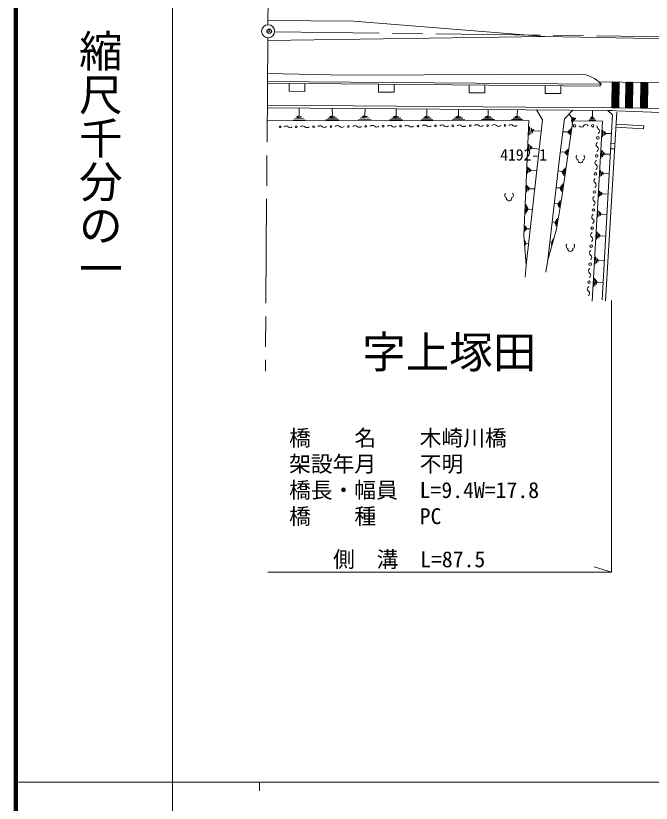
# Model space of a CAD drawing. Units: millimetres, scale not verified. Extents: x 40000 to 680000, y 20000 to 380000.
# Drawn here: x 40000 to 113008, y 202584 to 293047 of the extents above; entities that cross this region are included whole.
import ezdxf
from ezdxf.enums import TextEntityAlignment as Align

# ---------------------------------------------------------------- set-up
doc = ezdxf.new("R2010")
doc.units = ezdxf.units.MM
doc.header["$LTSCALE"] = 1000
doc.header["$PDMODE"] = 32
doc.header["$PDSIZE"] = 500
doc.linetypes.add('CHAIN', pattern=[18.5, 12, -1.5, 3.5, -1.5])
for name, color, linetype, lineweight in [('M-BGD', 7, 'Continuous', 13), ('M-BMK', 2, 'CHAIN', 13), ('M-BMK-SRVR', 3, 'Continuous', 13), ('M-STR-HTXT', 7, 'Continuous', 13), ('M-TTL', 2, 'Continuous', 140), ('M-TTL-BAND', 7, 'Continuous', 13)]:
    doc.layers.add(name, color=color, linetype=linetype, lineweight=lineweight)
doc.layers.add('M-BGD-HTXT', color=7, linetype='Continuous')
doc.layers.add('M-OTRS', color=6, linetype='Continuous')
doc.styles.add('ＭＳ ゴシック', font='')
doc.styles.get('ＭＳ ゴシック').set_extended_font_data('MS Gothic')

msp = doc.modelspace()

# ---------------------------------------------------------------- linework, layer by layer
at = {"layer": 'M-BGD'}
for p, q in [((68974, 292511), (78813, 292441)), ((78813, 292441), (100772, 290659)), ((100772, 290659), (68954, 290210)), ((115331, 290388), (100772, 290659)), ((68927, 286403), (77972, 286234)), ((77972, 286234), (104785, 286342)), ((68918, 285290), (107133, 284976)), ((68920, 285490), (107134, 285176)), ((71419, 285269), (71412, 284370)), ((73219, 285255), (73212, 284355)), ((81675, 285185), (81667, 284285)), ((83475, 285170), (83467, 284270)), ((92097, 285100), (92090, 284200)), ((93897, 285085), (93890, 284185)), ((100840, 285028), (100833, 284128)), ((102640, 285013), (102633, 284113)), ((106965, 285458), (116108, 285339)), ((107134, 285176), (107133, 284976)), ((108475, 282466), (108514, 285438)), ((108498, 284227), (109309, 285038)), ((108500, 284370), (109310, 285181)), ((108502, 284514), (109312, 285324)), ((108503, 284657), (109275, 285428)), ((108505, 284800), (109135, 285430)), ((108507, 284943), (108995, 285432)), ((108509, 285087), (108856, 285434)), ((109299, 284273), (108509, 285063)), ((108511, 285230), (108716, 285435)), ((109300, 284413), (108511, 285202)), ((109302, 284552), (108512, 285342)), ((108513, 285373), (108577, 285437)), ((109304, 284692), (108558, 285437)), ((109306, 284831), (108702, 285436)), ((109308, 284971), (108845, 285434)), ((109309, 285111), (108988, 285432)), ((109311, 285250), (109132, 285430)), ((109275, 282458), (109314, 285428)), ((109313, 285390), (109275, 285428)), ((110047, 282451), (110086, 285417)), ((110070, 284212), (110881, 285023)), ((110072, 284355), (110883, 285166)), ((110074, 284499), (110885, 285309)), ((110076, 284642), (110841, 285408)), ((110078, 284785), (110702, 285409)), ((110080, 284928), (110562, 285411)), ((110081, 285072), (110423, 285413)), ((110871, 284258), (110081, 285048)), ((110083, 285215), (110283, 285415)), ((110873, 284398), (110083, 285187)), ((110085, 285358), (110144, 285417)), ((110874, 284537), (110085, 285327)), ((110876, 284677), (110136, 285417)), ((110878, 284816), (110280, 285415)), ((110880, 284956), (110423, 285413)), ((110882, 285096), (110566, 285411)), ((110884, 285235), (110710, 285409)), ((110847, 282443), (110886, 285407)), ((110885, 285375), (110853, 285407)), ((111772, 282434), (111811, 285395)), ((111795, 284195), (112605, 285006)), ((111797, 284339), (112607, 285149)), ((111799, 284482), (112609, 285293)), ((111800, 284625), (112560, 285385)), ((111802, 284769), (112421, 285387)), ((111804, 284912), (112281, 285389)), ((111806, 285055), (112141, 285391)), ((112595, 284242), (111806, 285031)), ((111808, 285199), (112002, 285392)), ((112597, 284381), (111808, 285171)), ((112599, 284521), (111809, 285310)), ((111810, 285342), (111862, 285394)), ((112601, 284660), (111867, 285394)), ((112603, 284800), (112010, 285392)), ((112605, 284940), (112154, 285390)), ((112606, 285079), (112297, 285388)), ((112608, 285219), (112440, 285387)), ((112572, 282427), (112610, 285384)), ((112610, 285358), (112584, 285385)), ((73212, 284355), (71412, 284370)), ((83467, 284270), (81667, 284285)), ((93890, 284185), (92090, 284200)), ((102633, 284113), (100833, 284128)), ((108487, 283367), (109297, 284178)), ((108488, 283510), (109299, 284321)), ((108490, 283654), (109301, 284464)), ((108492, 283797), (109303, 284608)), ((108494, 283940), (109305, 284751)), ((108496, 284084), (109307, 284894)), ((109286, 283296), (108496, 284086)), ((109288, 283435), (108498, 284225)), ((109289, 283575), (108500, 284365)), ((109291, 283715), (108501, 284504)), ((109293, 283854), (108503, 284644)), ((109295, 283994), (108505, 284784)), ((109297, 284133), (108507, 284923)), ((110059, 283352), (110870, 284163)), ((110061, 283495), (110871, 284306)), ((110063, 283639), (110873, 284449)), ((110065, 283782), (110875, 284593)), ((110066, 283925), (110877, 284736)), ((110068, 284069), (110879, 284879)), ((110858, 283281), (110068, 284071)), ((110860, 283420), (110070, 284210)), ((110862, 283560), (110072, 284350)), ((110864, 283700), (110074, 284489)), ((110865, 283839), (110076, 284629)), ((110867, 283979), (110077, 284769)), ((110869, 284118), (110079, 284908)), ((111784, 283336), (112594, 284146)), ((111785, 283479), (112596, 284290)), ((111787, 283622), (112598, 284433)), ((111789, 283766), (112600, 284576)), ((111791, 283909), (112602, 284720)), ((111793, 284052), (112604, 284863)), ((112585, 283404), (111795, 284194)), ((112586, 283544), (111797, 284333)), ((112588, 283683), (111798, 284473)), ((112590, 283823), (111800, 284612)), ((112592, 283962), (111802, 284752)), ((112594, 284102), (111804, 284892)), ((108475, 282507), (109286, 283318)), ((108477, 282651), (109288, 283461)), ((108479, 282794), (109290, 283605)), ((108481, 282937), (109292, 283748)), ((108483, 283081), (109294, 283891)), ((108485, 283224), (109295, 284035)), ((109275, 282458), (108485, 283248)), ((109277, 282598), (108487, 283388)), ((109278, 282737), (108489, 283527)), ((109280, 282877), (108491, 283667)), ((109282, 283017), (108492, 283806)), ((109284, 283156), (108494, 283946)), ((108574, 282465), (109284, 283175)), ((110048, 282492), (110858, 283303)), ((110050, 282636), (110860, 283446)), ((110051, 282779), (110862, 283590)), ((110053, 282922), (110864, 283733)), ((110055, 283066), (110866, 283876)), ((110057, 283209), (110868, 284020)), ((110847, 282443), (110057, 283233)), ((110849, 282583), (110059, 283373)), ((110851, 282722), (110061, 283512)), ((110853, 282862), (110063, 283652)), ((110854, 283002), (110065, 283791)), ((110856, 283141), (110066, 283931)), ((110147, 282450), (110856, 283160)), ((111772, 282476), (112583, 283287)), ((111774, 282619), (112585, 283430)), ((111776, 282762), (112587, 283573)), ((111778, 282906), (112589, 283716)), ((111780, 283049), (112590, 283860)), ((111782, 283192), (112592, 284003)), ((112572, 282427), (111782, 283217)), ((112574, 282566), (111784, 283356)), ((112575, 282706), (111786, 283496)), ((112577, 282846), (111787, 283635)), ((112579, 282985), (111789, 283775)), ((112581, 283125), (111791, 283915)), ((112583, 283264), (111793, 284054)), ((68898, 282464), (108532, 282165)), ((68900, 282764), (108535, 282465)), ((72568, 281578), (72568, 282436)), ((76372, 281571), (76366, 282408)), ((80108, 281588), (80126, 282379)), ((83692, 281558), (83692, 282352)), ((87232, 281552), (87238, 282326)), ((90856, 281546), (90862, 282298)), ((94261, 281540), (94273, 282273)), ((97602, 281534), (97626, 282247)), ((108561, 282465), (108476, 282550)), ((108704, 282464), (108478, 282690)), ((108846, 282462), (108480, 282829)), ((108989, 282461), (108481, 282969)), ((109132, 282460), (108483, 283108)), ((108535, 282465), (116493, 282389)), ((108714, 282464), (109282, 283031)), ((108855, 282462), (109280, 282888)), ((108995, 282461), (109279, 282745)), ((109135, 282460), (109277, 282602)), ((110133, 282450), (110048, 282535)), ((110276, 282449), (110050, 282675)), ((110419, 282447), (110052, 282814)), ((110562, 282446), (110054, 282954)), ((110704, 282445), (110056, 283093)), ((110287, 282449), (110855, 283016)), ((110427, 282447), (110853, 282873)), ((110567, 282446), (110851, 282730)), ((110707, 282445), (110849, 282587)), ((111858, 282434), (111773, 282519)), ((112001, 282432), (111775, 282658)), ((112143, 282431), (111777, 282798)), ((112286, 282430), (111778, 282937)), ((112429, 282428), (111780, 283077)), ((111871, 282433), (112581, 283143)), ((112011, 282432), (112579, 283000)), ((112151, 282431), (112577, 282857)), ((112292, 282429), (112575, 282713)), ((112432, 282428), (112574, 282570)), ((72075, 281261), (72864, 281452)), ((72272, 281451), (72568, 281578)), ((72864, 281452), (72272, 281451)), ((75838, 281263), (76695, 281449)), ((76051, 281448), (76372, 281571)), ((76695, 281449), (76051, 281448)), ((79582, 281281), (80414, 281484)), ((79794, 281461), (80108, 281588)), ((80414, 281484), (79794, 281461)), ((83150, 281268), (84016, 281443)), ((83367, 281442), (83692, 281558)), ((84016, 281443), (83367, 281442)), ((86752, 281270), (87518, 281440)), ((86944, 281439), (87232, 281552)), ((87518, 281440), (86944, 281439)), ((90337, 281273), (91165, 281437)), ((90545, 281436), (90856, 281546)), ((91165, 281437), (90545, 281436)), ((93734, 281275), (94572, 281435)), ((93946, 281433), (94261, 281540)), ((94572, 281435), (93946, 281433)), ((97129, 281277), (97876, 281432)), ((97320, 281431), (97602, 281534)), ((97876, 281432), (97320, 281431)), ((100526, 281106), (99832, 282231)), ((103030, 281191), (103998, 282200)), ((103902, 281306), (103561, 281744)), ((103834, 280985), (104056, 281347)), ((104056, 281347), (103839, 281144)), ((105962, 281203), (106415, 281355)), ((106079, 281358), (106251, 281460)), ((106415, 281355), (106079, 281358)), ((106251, 281460), (106274, 282182)), ((107368, 260404), (108566, 281666)), ((107738, 260301), (109053, 281969)), ((108566, 281666), (108038, 282169)), ((108038, 282169), (116984, 281811)), ((68887, 280965), (98953, 281027)), ((73257, 281074), (71878, 281071)), ((73061, 281263), (72075, 281261)), ((77127, 281082), (75625, 281079)), ((76911, 281265), (75838, 281263)), ((80817, 281153), (79370, 281101)), ((80615, 281319), (79582, 281281)), ((84449, 281097), (82934, 281094)), ((84233, 281270), (83150, 281268)), ((87897, 281104), (86559, 281101)), ((87708, 281272), (86752, 281270)), ((91576, 281112), (90128, 281109)), ((91370, 281275), (90337, 281273)), ((94983, 281119), (93523, 281116)), ((94778, 281277), (93734, 281275)), ((98235, 281126), (96937, 281123)), ((98056, 281279), (97129, 281277)), ((98953, 281027), (98377, 267848)), ((98624, 264409), (100526, 281106)), ((102454, 276686), (103030, 281191)), ((102721, 272221), (103999, 280961)), ((104338, 281300), (103830, 280826)), ((104197, 281323), (103834, 280985)), ((103839, 281144), (103902, 281306)), ((103999, 280961), (107413, 280937)), ((106627, 281042), (105845, 281048)), ((106521, 281199), (105962, 281203)), ((107413, 280937), (106218, 260261)), ((112150, 280416), (108971, 280609)), ((98978, 279323), (99021, 280308)), ((99176, 279463), (99207, 280166)), ((99207, 280166), (99374, 279603)), ((99374, 279603), (99392, 280025)), ((99392, 280025), (99511, 279813)), ((99511, 279813), (100377, 279804)), ((103406, 279712), (102839, 279695)), ((103462, 279565), (103406, 279712)), ((103506, 279869), (103462, 279565)), ((103564, 279471), (103506, 279869)), ((103638, 279978), (103564, 279471)), ((103770, 280088), (103666, 279377)), ((107409, 279136), (107453, 279905)), ((107553, 279249), (107584, 279798)), ((107584, 279798), (107696, 279362)), ((107696, 279362), (107715, 279691)), ((107715, 279691), (107797, 279529)), ((107797, 279529), (108446, 279536)), ((112129, 280066), (108949, 280259)), ((112129, 280066), (112150, 280416)), ((98901, 277545), (98933, 278285)), ((99062, 277625), (99085, 278154)), ((99085, 278154), (99224, 277705)), ((99224, 277705), (99238, 278023)), ((99238, 278023), (99335, 277847)), ((99335, 277847), (100141, 277729)), ((103425, 277725), (103322, 277023)), ((108344, 277774), (108797, 277747)), ((108380, 278373), (108833, 278345)), ((103082, 277382), (102547, 277408)), ((103133, 277229), (103082, 277382)), ((103177, 277530), (103133, 277229)), ((103228, 277126), (103177, 277530)), ((103301, 277627), (103228, 277126)), ((107270, 276735), (107320, 277598)), ((107415, 276856), (107450, 277473)), ((107450, 277473), (107559, 276978)), ((107559, 276978), (107581, 277348)), ((107581, 277348), (107662, 277162)), ((107662, 277162), (108312, 277149)), ((101113, 264992), (102454, 276686)), ((98786, 274923), (98820, 275706)), ((98934, 275022), (98958, 275582)), ((98958, 275582), (99082, 275122)), ((99082, 275122), (99096, 275457)), ((99096, 275457), (99184, 275281)), ((99184, 275281), (99856, 275227)), ((102779, 275148), (102287, 275225)), ((102816, 274943), (102779, 275148)), ((102873, 275332), (102816, 274943)), ((102896, 274797), (102873, 275332)), ((102991, 275446), (102896, 274797)), ((103108, 275560), (102975, 274652)), ((107145, 274567), (107185, 275268)), ((107289, 274666), (107318, 275167)), ((107318, 275167), (107433, 274765)), ((107433, 274765), (107450, 275065)), ((107450, 275065), (107533, 274914)), ((107533, 274914), (108185, 274904)), ((98692, 272768), (98728, 273592)), ((98819, 272883), (98844, 273471)), ((98844, 273471), (98945, 272997)), ((98945, 272997), (98961, 273350)), ((98961, 273350), (99034, 273171)), ((102532, 273290), (102065, 273295)), ((102566, 273103), (102532, 273290)), ((102621, 273481), (102566, 273103)), ((102639, 272979), (102621, 273481)), ((102731, 273609), (102639, 272979)), ((102842, 273738), (102713, 272855)), ((99034, 273171), (99620, 273153)), ((107012, 272273), (107050, 272932)), ((107156, 272361), (107183, 272832)), ((107183, 272832), (107300, 272450)), ((107300, 272450), (107316, 272732)), ((107316, 272732), (107400, 272587)), ((107400, 272587), (108053, 272558)), ((102276, 271440), (101857, 271475)), ((102118, 268522), (102721, 272221)), ((102301, 271260), (102276, 271440)), ((102359, 271613), (102301, 271260)), ((102362, 271138), (102359, 271613)), ((102458, 271726), (102362, 271138)), ((102557, 271838), (102423, 271015)), ((98586, 270349), (98630, 271362)), ((98689, 270482), (98720, 271205)), ((98720, 271205), (98791, 270614)), ((98791, 270614), (98810, 271048)), ((98810, 271048), (98865, 270823)), ((98865, 270823), (99349, 270770)), ((106876, 269925), (106919, 270667)), ((107021, 270020), (107052, 270550)), ((107052, 270550), (107166, 270114)), ((102138, 269670), (102030, 269006)), ((102225, 269797), (102074, 268868)), ((107166, 270114), (107184, 270432)), ((107184, 270432), (107267, 270265)), ((107267, 270265), (107921, 270213)), ((98496, 268275), (98524, 268931)), ((98573, 268362), (98593, 268830)), ((98593, 268830), (98650, 268448)), ((98650, 268448), (98662, 268730)), ((98662, 268730), (98704, 268584)), ((101976, 269347), (101617, 269383)), ((101987, 269144), (101976, 269347)), ((102051, 269542), (101987, 269144)), ((102030, 269006), (102051, 269542)), ((98377, 267848), (98624, 264409)), ((98704, 268584), (99096, 268553)), ((101113, 264992), (102118, 268522)), ((106726, 267326), (106778, 268230)), ((106873, 267450), (106910, 268095)), ((106910, 268095), (107020, 267573)), ((107020, 267573), (107042, 267960)), ((107042, 267960), (107124, 267763)), ((98497, 266596), (98446, 267301)), ((98540, 266686), (98504, 267190)), ((98504, 267190), (98583, 266776)), ((98583, 266776), (98561, 267078)), ((98561, 267078), (98606, 266920)), ((98606, 266920), (98906, 266884)), ((101581, 267055), (101352, 267078)), ((101653, 267228), (101554, 266882)), ((101554, 266882), (101581, 267055)), ((101785, 267461), (101555, 266653)), ((101719, 267345), (101555, 266768)), ((101555, 266768), (101653, 267228)), ((107124, 267763), (107781, 267734)), ((106564, 264518), (106611, 265340)), ((106711, 264632), (106745, 265220)), ((106745, 265220), (106858, 264747)), ((106858, 264747), (106878, 265100)), ((106878, 265100), (106961, 264922)), ((98624, 264409), (98515, 263019)), ((101113, 264992), (100906, 263607)), ((106961, 264922), (107622, 264906)), ((106414, 261918), (106471, 262918)), ((106563, 262062), (106604, 262777)), ((106604, 262777), (106712, 262207)), ((106712, 262207), (106737, 262636)), ((106737, 262636), (106818, 262423)), ((106818, 262423), (107482, 262424))]:
    msp.add_line(p, q, dxfattribs=at)
for centre, radius, start, end in [((104695, 282983), 3360, 39.8466, 88.4598), ((80212, 280343), 100, 0, 180), ((80964, 280085), 362, 46.76838, 133.97402), ((82212, 280356), 100, 0, 180), ((82964, 280098), 362, 46.76838, 133.97402), ((84212, 280369), 100, 0, 180), ((84964, 280111), 362, 46.76838, 133.97402), ((86212, 280382), 100, 0, 180), ((86964, 280124), 362, 46.76838, 133.97402), ((88212, 280395), 100, 0, 180), ((88964, 280137), 362, 46.76838, 133.97402), ((90212, 280408), 100, 0, 180), ((90964, 280150), 362, 46.76838, 133.97402), ((92212, 280421), 100, 0, 180), ((92964, 280163), 362, 46.76838, 133.97402), ((94212, 280434), 100, 0, 180), ((94964, 280176), 362, 46.76838, 133.97402), ((95460, 280704), 362, 226.76838, 313.97402), ((96206, 280447), 100, 0, 180), ((96206, 280447), 100, 180, 0), ((96895, 280238), 313, 43.24867, 137.49373), ((97351, 280667), 313, 223.24867, 317.49373), ((104206, 280393), 150, 0, 180), ((105504, 280257), 299, 30.50337, 150.67795), ((106280, 280414), 150, 0, 180), ((70372, 280279), 100, 0, 180), ((70372, 280279), 100, 180, 0), ((71061, 280071), 313, 43.24867, 137.49373), ((71517, 280500), 313, 223.24867, 317.49373), ((72213, 280291), 100, 0, 180), ((72213, 280291), 100, 180, 0), ((72964, 280034), 362, 46.76838, 133.97402), ((73461, 280562), 362, 226.76838, 313.97402), ((74213, 280304), 100, 0, 180), ((74213, 280304), 100, 180, 0), ((74964, 280047), 362, 46.76838, 133.97402), ((75461, 280575), 362, 226.76838, 313.97402), ((76212, 280317), 100, 0, 180), ((76212, 280317), 100, 180, 0), ((76964, 280059), 362, 46.76838, 133.97402), ((77461, 280588), 362, 226.76838, 313.97402), ((78212, 280330), 100, 0, 180), ((78212, 280330), 100, 180, 0), ((78964, 280072), 362, 46.76838, 133.97402), ((79461, 280601), 362, 226.76838, 313.97402), ((80212, 280343), 100, 180, 0), ((81461, 280614), 362, 226.76838, 313.97402), ((82212, 280356), 100, 180, 0), ((83461, 280627), 362, 226.76838, 313.97402), ((84212, 280369), 100, 180, 0), ((85461, 280640), 362, 226.76838, 313.97402), ((86212, 280382), 100, 180, 0), ((87461, 280652), 362, 226.76838, 313.97402), ((88212, 280395), 100, 180, 0), ((89461, 280665), 362, 226.76838, 313.97402), ((90212, 280408), 100, 180, 0), ((91460, 280678), 362, 226.76838, 313.97402), ((92212, 280421), 100, 180, 0), ((93460, 280691), 362, 226.76838, 313.97402), ((94212, 280434), 100, 180, 0), ((104206, 280393), 150, 180, 0), ((104982, 280550), 299, 210.50337, 330.67795), ((106280, 280414), 150, 180, 0), ((107137, 280330), 349, 165.08787, 232.73547), ((106760, 279802), 299, 296.4448, 56.61937), ((106862, 279016), 150, 0, 180), ((106862, 279016), 150, 180, 0), ((106964, 278231), 299, 116.4448, 236.61937), ((106635, 277731), 299, 296.4448, 56.61937), ((104674, 276784), 300, 131.41945, 251.14243), ((105074, 276784), 300, 288.85757, 48.58055), ((106737, 276945), 150, 0, 180), ((106737, 276945), 150, 180, 0), ((104874, 276459), 300, 172.14016, 7.85984), ((106839, 276159), 299, 116.4448, 236.61937), ((106611, 274874), 150, 0, 180), ((106509, 275660), 299, 296.4448, 56.61937), ((106713, 274088), 299, 116.4448, 236.61937), ((106611, 274874), 150, 180, 0), ((106384, 273589), 299, 296.4448, 56.61937), ((96470, 272417), 300, 131.41945, 251.14243), ((96870, 272417), 300, 288.85757, 48.58055), ((106486, 272803), 150, 0, 180), ((106486, 272803), 150, 180, 0), ((96670, 272092), 300, 172.14016, 7.85984), ((106588, 272017), 299, 116.4448, 236.61937), ((106258, 271518), 299, 296.4448, 56.61937), ((106360, 270732), 150, 0, 180), ((106360, 270732), 150, 180, 0), ((106462, 269946), 299, 116.4448, 236.61937), ((106133, 269447), 299, 296.4448, 56.61937), ((106235, 268661), 150, 0, 180), ((106337, 267875), 299, 116.4448, 236.61937), ((106235, 268661), 150, 180, 0), ((106007, 267376), 299, 296.4448, 56.61937), ((103510, 266599), 300, 131.41945, 251.14243), ((103710, 266274), 300, 172.14016, 7.85984), ((103910, 266599), 300, 288.85757, 48.58055), ((106211, 265804), 299, 116.4448, 236.61937), ((106109, 266590), 150, 0, 180), ((106109, 266590), 150, 180, 0), ((105882, 265305), 299, 296.4448, 56.61937), ((105984, 264519), 150, 0, 180), ((105984, 264519), 150, 180, 0), ((106086, 263733), 299, 116.4448, 236.61937), ((105756, 263234), 299, 296.4448, 56.61937), ((105858, 262448), 150, 0, 180), ((105858, 262448), 150, 180, 0), ((105960, 261662), 299, 116.4448, 236.61937), ((105631, 261163), 299, 296.4448, 56.61937)]:
    msp.add_arc(centre, radius, start, end, dxfattribs=at)
at = {"layer": 'M-BMK'}
for p, q in [((69353, 333953), (68969, 292011)), ((68957, 290512), (68677, 252238)), ((69744, 291218), (168745, 289959))]:
    msp.add_line(p, q, dxfattribs=at)
at = {"layer": 'M-BMK-SRVR'}
msp.add_circle((68995, 291261), 750, dxfattribs=at)
at = {"layer": 'M-OTRS'}
msp.add_point((69131, 291271), dxfattribs=at)
at = {"layer": 'M-STR-HTXT'}
for p, q in [((108440, 260351), (108440, 229142)), ((68967, 229142), (108440, 229142)), ((108440, 229142), (106440, 229742))]:
    msp.add_line(p, q, dxfattribs=at)
at = {"layer": 'M-TTL'}
msp.add_line((40000, 380000), (40000, 20000), dxfattribs=at)
at = {"layer": 'M-TTL-BAND'}
for p, q in [((58000, 370000), (58000, 20000)), ((40000, 205000), (579000, 205000)), ((68000, 205000), (68000, 204000))]:
    msp.add_line(p, q, dxfattribs=at)

# ---------------------------------------------------------------- texts
at = {"layer": 'M-BGD', "style": 'ＭＳ ゴシック'}
for s, height, p in [('4192-1', 1320, (95654, 276021)), ('橋\u3000\u3000名\u3000\u3000木崎川橋', 1833, (71404, 243092)), ('架設年月\u3000\u3000不明', 1833, (71404, 240092)), ('橋長・幅員\u3000L=9.4W=17.8', 1833, (71404, 237092)), ('橋\u3000\u3000種\u3000\u3000PC', 1833, (71404, 234092))]:
    msp.add_text(s, height=height, dxfattribs=at).set_placement(p, align=Align.BOTTOM_LEFT)
at = {"layer": 'M-BGD-HTXT', "style": 'ＭＳ ゴシック'}
msp.add_text('字上塚田', height=3666, dxfattribs=at).set_placement((79807, 251470), align=Align.BOTTOM_LEFT)
at = {"layer": 'M-STR-HTXT', "style": 'ＭＳ ゴシック'}
msp.add_text('側\u3000溝\u3000L=87.5', height=1833, dxfattribs=at).set_placement((76454, 229142), align=Align.BOTTOM_LEFT)
at = {"layer": 'M-TTL-BAND', "style": 'ＭＳ ゴシック'}
for s, p in [('縮', (47277, 286030)), ('尺', (47277, 281030)), ('千', (47277, 276030)), ('分', (47277, 271030)), ('の', (47277, 266030)), ('一', (47277, 261030))]:
    msp.add_text(s, height=3666, dxfattribs=at).set_placement(p, align=Align.BOTTOM_LEFT)

doc.saveas('drawing.dxf')
